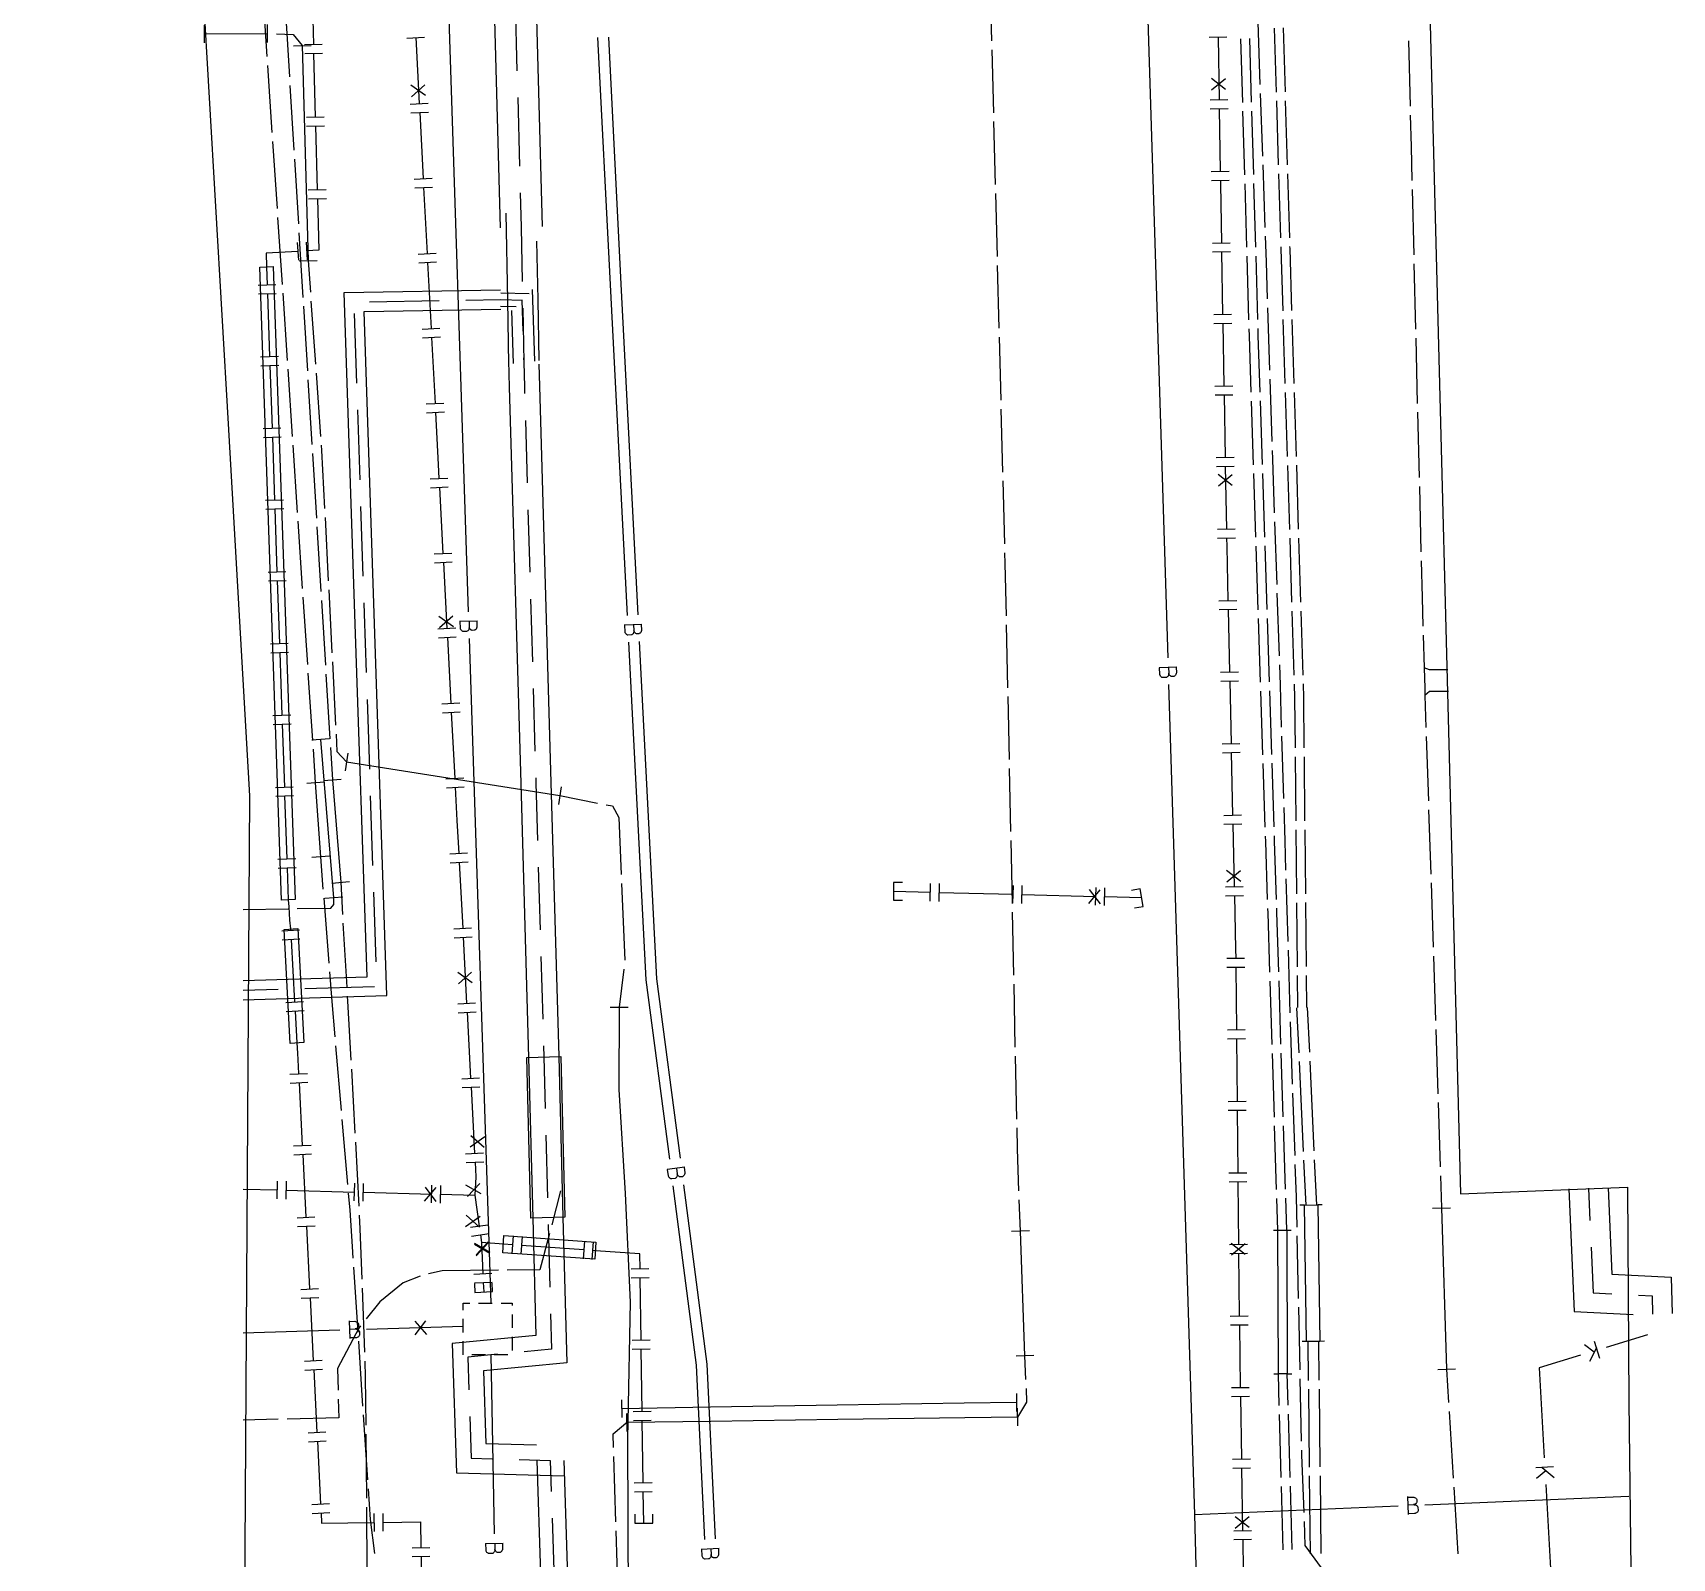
# Model space of a CAD drawing. Header units: metres. Extents: x 17721 to 17912, y 14015 to 15901.
# Drawn here: x 17760.5 to 17852.6, y 14763.7 to 14849.4 of the extents above; entities that cross this region are included whole.
import ezdxf

# ---------------------------------------------------------------- set-up
doc = ezdxf.new("R2010")
doc.units = ezdxf.units.M
for name, color, linetype in [('GC_GAS_AXIS', 2, 'Continuous'), ('GC_HEAT_AXIS', 30, 'Continuous'), ('GC_POWER_AXIS', 40, 'Continuous'), ('GC_SEWER_AXIS', 6, 'Continuous'), ('GC_SITE_BOUNDARY', 7, 'Continuous'), ('GC_TEST_GREEN_ZONE', 3, 'Continuous'), ('GC_WATER_AXIS', 5, 'Continuous')]:
    doc.layers.add(name, color=color, linetype=linetype)

msp = doc.modelspace()

# ---------------------------------------------------------------- linework, layer by layer
at = {"layer": 'GC_GAS_AXIS'}
for points in [[(17776.175, 14852.315), (17776.269, 14848.738)], [(17781.514, 14849.098), (17782.513, 14849.151)], [(17782.014, 14849.125), (17782.209, 14845.414)], [(17826.573, 14849.14), (17827.573, 14849.156)], [(17827.073, 14849.148), (17827.13, 14845.631)], [(17775.769, 14848.725), (17776.768, 14848.751)], [(17775.782, 14848.225), (17776.781, 14848.251)], [(17776.282, 14848.238), (17776.375, 14844.661)], [(17782.562, 14845.873), (17781.747, 14846.453)], [(17782.528, 14846.472), (17781.783, 14845.804)], [(17827.497, 14846.213), (17826.704, 14846.822)], [(17827.485, 14846.813), (17826.716, 14846.172)], [(17781.71, 14845.388), (17782.709, 14845.441)], [(17826.63, 14845.623), (17827.63, 14845.639)], [(17775.875, 14844.648), (17776.875, 14844.674)], [(17781.736, 14844.889), (17782.735, 14844.941)], [(17782.236, 14844.915), (17782.431, 14841.205)], [(17826.638, 14845.123), (17827.638, 14845.139)], [(17827.138, 14845.131), (17827.196, 14841.615)], [(17775.888, 14844.148), (17776.888, 14844.174)], [(17776.388, 14844.161), (17776.481, 14840.583)], [(17781.932, 14841.179), (17782.931, 14841.231)], [(17826.696, 14841.606), (17827.696, 14841.623)], [(17826.704, 14841.106), (17827.704, 14841.123)], [(17827.204, 14841.115), (17827.207, 14840.915), (17827.265, 14837.598)], [(17776.494, 14840.084), (17776.57, 14837.186), (17775.891, 14837.146)], [(17775.982, 14840.57), (17776.981, 14840.596)], [(17775.995, 14840.071), (17776.994, 14840.097)], [(17781.959, 14840.679), (17782.957, 14840.732)], [(17782.458, 14840.706), (17782.654, 14836.996)], [(17775.362, 14837.615), (17775.422, 14836.617)], [(17775.862, 14837.645), (17775.921, 14836.647)], [(17826.765, 14837.589), (17827.765, 14837.607)], [(17775.392, 14837.116), (17773.606, 14837.01), (17773.632, 14836.253), (17773.667, 14835.245)], [(17782.154, 14836.969), (17783.153, 14837.022)], [(17782.181, 14836.47), (17783.179, 14836.523)], [(17782.68, 14836.496), (17782.876, 14832.786)], [(17826.773, 14837.089), (17827.773, 14837.107)], [(17827.273, 14837.098), (17827.334, 14833.581)], [(17773.167, 14835.228), (17774.166, 14835.263)], [(17773.184, 14834.729), (17774.184, 14834.763)], [(17773.684, 14834.746), (17773.805, 14831.217)], [(17826.835, 14833.573), (17827.834, 14833.59)], [(17782.376, 14832.76), (17783.375, 14832.812)], [(17826.843, 14833.073), (17827.843, 14833.09)], [(17827.343, 14833.081), (17827.404, 14829.565)], [(17782.403, 14832.26), (17783.401, 14832.313)], [(17782.902, 14832.287), (17783.098, 14828.577)], [(17773.305, 14831.199), (17774.305, 14831.234)], [(17773.323, 14830.7), (17774.322, 14830.734)], [(17773.822, 14830.717), (17773.944, 14827.188)], [(17826.904, 14829.556), (17827.904, 14829.573)], [(17826.913, 14829.056), (17827.913, 14829.073)], [(17827.413, 14829.065), (17827.474, 14825.548)], [(17782.598, 14828.55), (17783.597, 14828.603)], [(17782.625, 14828.051), (17783.623, 14828.104)], [(17783.124, 14828.077), (17783.278, 14825.149), (17783.32, 14824.367)], [(17773.444, 14827.171), (17774.443, 14827.205)], [(17773.461, 14826.671), (17774.461, 14826.705)], [(17773.961, 14826.688), (17774.082, 14823.159)], [(17826.974, 14825.539), (17827.974, 14825.557)], [(17782.82, 14824.341), (17783.819, 14824.393)], [(17826.983, 14825.039), (17827.983, 14825.057)], [(17827.877, 14823.982), (17827.084, 14824.59)], [(17827.865, 14824.582), (17827.097, 14823.94)], [(17827.483, 14825.048), (17827.544, 14821.531)], [(17782.847, 14823.842), (17783.845, 14823.894)], [(17783.346, 14823.868), (17783.542, 14820.158)], [(17773.582, 14823.142), (17774.582, 14823.176)], [(17773.6, 14822.642), (17774.599, 14822.677)], [(17774.099, 14822.659), (17774.221, 14819.13)], [(17827.044, 14821.523), (17828.044, 14821.54)], [(17827.053, 14821.023), (17828.052, 14821.04)], [(17827.553, 14821.031), (17827.561, 14820.546), (17827.628, 14817.515)], [(17783.042, 14820.131), (17784.041, 14820.184)], [(17783.069, 14819.632), (17784.067, 14819.685)], [(17783.568, 14819.658), (17783.764, 14815.948)], [(17773.721, 14819.113), (17774.72, 14819.147)], [(17773.738, 14818.613), (17774.738, 14818.648)], [(17774.238, 14818.631), (17774.359, 14815.101)], [(17827.129, 14817.504), (17828.128, 14817.526)], [(17827.14, 14817.004), (17828.139, 14817.026)], [(17827.64, 14817.015), (17827.718, 14813.499)], [(17783.264, 14815.922), (17784.263, 14815.975)], [(17784.135, 14816.047), (17783.32, 14816.626)], [(17784.101, 14816.646), (17783.357, 14815.977)], [(17773.859, 14815.084), (17774.859, 14815.119)], [(17783.291, 14815.423), (17784.289, 14815.475)], [(17783.79, 14815.449), (17783.986, 14811.739)], [(17773.877, 14814.585), (17774.876, 14814.619)], [(17774.376, 14814.602), (17774.498, 14811.073)], [(17827.218, 14813.488), (17828.218, 14813.51)], [(17827.229, 14812.988), (17828.229, 14813.01)], [(17827.729, 14812.999), (17827.807, 14809.483)], [(17783.487, 14811.712), (17784.485, 14811.765)], [(17773.998, 14811.055), (17774.997, 14811.09)], [(17774.015, 14810.556), (17775.015, 14810.59)], [(17774.515, 14810.573), (17774.636, 14807.044)], [(17783.513, 14811.213), (17784.511, 14811.266)], [(17784.012, 14811.239), (17784.208, 14807.529)], [(17827.307, 14809.471), (17828.307, 14809.494)], [(17827.318, 14808.972), (17828.318, 14808.994)], [(17827.818, 14808.983), (17827.896, 14805.466)], [(17774.136, 14807.027), (17775.136, 14807.061)], [(17783.709, 14807.503), (17784.707, 14807.556)], [(17783.735, 14807.004), (17784.734, 14807.056)], [(17784.234, 14807.03), (17784.332, 14805.168), (17784.43, 14803.32)], [(17774.154, 14806.527), (17775.153, 14806.561)], [(17774.653, 14806.544), (17774.775, 14803.015)], [(17827.397, 14805.455), (17828.396, 14805.477)], [(17827.408, 14804.955), (17828.407, 14804.978)], [(17827.908, 14804.966), (17827.986, 14801.45)], [(17783.931, 14803.294), (17784.929, 14803.346)], [(17774.275, 14802.998), (17775.274, 14803.032)], [(17774.292, 14802.498), (17775.292, 14802.533)], [(17774.792, 14802.515), (17774.854, 14800.708), (17774.879, 14800.309), (17774.924, 14799.565), (17774.981, 14799.075), (17774.986, 14798.991)], [(17783.957, 14802.794), (17784.956, 14802.847)], [(17784.456, 14802.821), (17784.652, 14799.11)], [(17828.355, 14801.746), (17827.559, 14802.351)], [(17828.34, 14802.346), (17827.575, 14801.701)], [(17809.348, 14801.69), (17808.848, 14801.69), (17808.848, 14800.69), (17809.348, 14800.69)], [(17810.909, 14800.638), (17810.934, 14801.637)], [(17811.408, 14800.625), (17811.434, 14801.625)], [(17815.555, 14800.52), (17815.58, 14801.52)], [(17816.055, 14800.508), (17816.08, 14801.508)], [(17820.439, 14801.273), (17819.797, 14800.506)], [(17819.839, 14801.287), (17820.447, 14800.492)], [(17820.201, 14800.403), (17820.227, 14801.403)], [(17820.701, 14800.391), (17820.726, 14801.39)], [(17822.381, 14800.259), (17822.874, 14800.346), (17822.7, 14801.33), (17822.208, 14801.244)], [(17827.486, 14801.439), (17828.486, 14801.461)], [(17808.848, 14801.19), (17810.921, 14801.138)], [(17811.421, 14801.125), (17815.568, 14801.02)], [(17816.067, 14801.008), (17820.214, 14800.903)], [(17820.714, 14800.89), (17822.787, 14800.838)], [(17827.497, 14800.939), (17828.497, 14800.961)], [(17827.997, 14800.95), (17828.064, 14797.935), (17828.069, 14797.434)], [(17774.487, 14798.962), (17775.485, 14799.019)], [(17774.515, 14798.463), (17775.513, 14798.52)], [(17775.014, 14798.492), (17775.214, 14794.966)], [(17784.153, 14799.084), (17785.151, 14799.137)], [(17784.179, 14798.585), (17785.178, 14798.637)], [(17784.678, 14798.611), (17784.874, 14794.901)], [(17785.156, 14796.654), (17784.411, 14795.986)], [(17827.569, 14797.429), (17828.569, 14797.439)], [(17827.574, 14796.929), (17828.574, 14796.939)], [(17828.074, 14796.934), (17828.108, 14793.417)], [(17785.19, 14796.055), (17784.375, 14796.635)], [(17774.715, 14794.938), (17775.713, 14794.994)], [(17784.375, 14794.875), (17785.373, 14794.927)], [(17774.743, 14794.439), (17775.742, 14794.495)], [(17775.242, 14794.467), (17775.344, 14792.673), (17775.376, 14792.109), (17775.414, 14791.36), (17775.436, 14790.941)], [(17784.401, 14794.375), (17785.4, 14794.428)], [(17784.9, 14794.402), (17785.096, 14790.691)], [(17827.608, 14793.412), (17828.608, 14793.422)], [(17827.613, 14792.912), (17828.613, 14792.922)], [(17828.113, 14792.917), (17828.147, 14789.4)], [(17774.936, 14790.916), (17775.935, 14790.967)], [(17774.962, 14790.416), (17775.961, 14790.467)], [(17775.461, 14790.442), (17775.641, 14786.915)], [(17784.597, 14790.665), (17785.595, 14790.718)], [(17784.623, 14790.166), (17785.622, 14790.218)], [(17785.122, 14790.192), (17785.318, 14786.482)], [(17827.647, 14789.395), (17828.647, 14789.405)], [(17827.652, 14788.895), (17828.652, 14788.905)], [(17828.152, 14788.9), (17828.186, 14785.383)], [(17785.862, 14786.802), (17785.117, 14787.469)], [(17775.142, 14786.89), (17776.141, 14786.941)], [(17785.896, 14787.401), (17785.081, 14786.82)], [(17775.168, 14786.39), (17776.166, 14786.441)], [(17775.667, 14786.416), (17775.847, 14782.889)], [(17784.819, 14786.456), (17785.817, 14786.508)], [(17784.845, 14785.956), (17785.844, 14786.009)], [(17785.344, 14785.983), (17785.388, 14785.157), (17785.327, 14784.128)], [(17774.23, 14783.92), (17774.256, 14784.92)], [(17774.73, 14783.907), (17774.756, 14784.907)], [(17778.563, 14783.806), (17778.59, 14784.806)], [(17779.063, 14783.793), (17779.09, 14784.793)], [(17782.897, 14783.692), (17782.923, 14784.692)], [(17783.397, 14783.679), (17783.423, 14784.678)], [(17785.697, 14784.196), (17784.833, 14784.7)], [(17785.61, 14784.79), (17784.928, 14784.057)], [(17827.686, 14785.378), (17828.686, 14785.387)], [(17827.691, 14784.878), (17828.691, 14784.888)], [(17828.191, 14784.883), (17828.225, 14781.366)], [(17772.326, 14784.471), (17774.243, 14784.42)], [(17774.743, 14784.407), (17778.577, 14784.306)], [(17779.076, 14784.293), (17782.91, 14784.192)], [(17783.136, 14784.562), (17782.493, 14783.796)], [(17782.536, 14784.576), (17783.143, 14783.78)], [(17783.41, 14784.179), (17785.327, 14784.128)], [(17785.327, 14784.128), (17785.576, 14782.396)], [(17775.348, 14782.864), (17776.346, 14782.915)], [(17785.631, 14782.929), (17784.816, 14782.349)], [(17785.597, 14782.33), (17784.852, 14782.998)], [(17775.373, 14782.364), (17776.372, 14782.415)], [(17775.873, 14782.39), (17776.053, 14778.863)], [(17785.082, 14782.325), (17786.071, 14782.467)], [(17785.153, 14781.83), (17786.143, 14781.972)], [(17786.169, 14780.916), (17785.306, 14781.42)], [(17786.178, 14780.855), (17785.315, 14781.359)], [(17786.082, 14781.51), (17785.4, 14780.777)], [(17786.091, 14781.448), (17785.409, 14780.716)], [(17785.648, 14781.901), (17785.71, 14781.469)], [(17787.457, 14781.343), (17786.942, 14781.38), (17785.71, 14781.469)], [(17785.71, 14781.469), (17785.787, 14779.721)], [(17787.493, 14781.842), (17787.421, 14780.844)], [(17787.992, 14781.806), (17787.92, 14780.808)], [(17791.451, 14781.054), (17787.956, 14781.307)], [(17791.487, 14781.553), (17791.415, 14780.556)], [(17791.985, 14781.517), (17791.913, 14780.52)], [(17794.612, 14779.981), (17794.6, 14780.827), (17792.103, 14781.007), (17791.949, 14781.018)], [(17827.725, 14781.361), (17828.725, 14781.37)], [(17828.606, 14780.8), (17827.817, 14781.415)], [(17828.598, 14781.4), (17827.826, 14780.765)], [(17827.73, 14780.861), (17828.73, 14780.87)], [(17828.23, 14780.866), (17828.264, 14777.349)], [(17785.287, 14779.699), (17786.286, 14779.743)], [(17785.309, 14779.199), (17786.308, 14779.243)], [(17785.311, 14779.173), (17785.332, 14778.673), (17786.332, 14778.717), (17786.31, 14779.216)], [(17785.809, 14779.221), (17785.832, 14778.695)], [(17795.112, 14779.988), (17794.113, 14779.973)], [(17795.12, 14779.488), (17794.12, 14779.473)], [(17794.672, 14775.977), (17794.62, 14779.481)], [(17775.553, 14778.838), (17776.552, 14778.889)], [(17775.579, 14778.338), (17776.578, 14778.389)], [(17776.078, 14778.364), (17776.258, 14774.837)], [(17827.764, 14777.341), (17828.764, 14777.356)], [(17827.772, 14776.841), (17828.771, 14776.856)], [(17828.272, 14776.849), (17828.327, 14773.332)], [(17795.172, 14775.985), (17794.172, 14775.97)], [(17795.179, 14775.485), (17794.179, 14775.47)], [(17794.731, 14771.974), (17794.679, 14775.477)], [(17775.759, 14774.812), (17776.758, 14774.863)], [(17775.784, 14774.312), (17776.783, 14774.363)], [(17776.284, 14774.338), (17776.464, 14770.811)], [(17827.827, 14773.324), (17828.827, 14773.34)], [(17827.835, 14772.824), (17828.835, 14772.84)], [(17828.335, 14772.832), (17828.39, 14769.315)], [(17795.231, 14771.981), (17794.231, 14771.967)], [(17795.238, 14771.481), (17794.238, 14771.467)], [(17794.79, 14767.971), (17794.738, 14771.474)], [(17775.965, 14770.786), (17776.963, 14770.837)], [(17775.99, 14770.287), (17776.989, 14770.338)], [(17776.489, 14770.312), (17776.67, 14766.785)], [(17827.89, 14769.307), (17828.89, 14769.323)], [(17827.898, 14768.807), (17828.898, 14768.823)], [(17828.398, 14768.815), (17828.453, 14765.298)], [(17795.29, 14767.978), (17794.29, 14767.963)], [(17795.297, 14767.478), (17794.297, 14767.463)], [(17794.823, 14765.719), (17794.797, 14767.471)], [(17776.17, 14766.76), (17777.169, 14766.811)], [(17776.196, 14766.261), (17777.194, 14766.312)], [(17776.695, 14766.286), (17776.724, 14765.72), (17779.688, 14765.754)], [(17779.694, 14765.254), (17779.682, 14766.254)], [(17780.194, 14765.26), (17780.182, 14766.26)], [(17780.188, 14765.76), (17782.279, 14765.784), (17782.306, 14764.344)], [(17794.323, 14766.219), (17794.323, 14765.719), (17795.323, 14765.719), (17795.323, 14766.219)], [(17828.827, 14765.462), (17828.034, 14766.071)], [(17828.815, 14766.061), (17828.046, 14765.421)], [(17828.461, 14764.798), (17828.489, 14763.04), (17826.514, 14762.9)], [(17827.953, 14765.29), (17828.953, 14765.306)], [(17827.961, 14764.791), (17828.961, 14764.806)], [(17781.806, 14764.335), (17782.806, 14764.353)], [(17781.815, 14763.835), (17782.815, 14763.853)], [(17782.315, 14763.844), (17782.38, 14760.314)]]:
    msp.add_lwpolyline(points, dxfattribs=at)
for points in [[(17773.251, 14836.24), (17774.013, 14836.267), (17775.235, 14800.722), (17774.473, 14800.694)], [(17774.626, 14799.053), (17775.386, 14799.1), (17775.724, 14792.696), (17774.964, 14792.649)], [(17786.912, 14780.901), (17786.972, 14781.86), (17792.134, 14781.487), (17792.073, 14780.528)]]:
    msp.add_lwpolyline(points, close=True, dxfattribs=at)
at = {"layer": 'GC_HEAT_AXIS'}
for points in [[(17781.032, 14904.07), (17781.538, 14886.549), (17785.404, 14886.661), (17785.536, 14883.112), (17786.754, 14838.444)], [(17783.401, 14904.138), (17783.838, 14888.986), (17787.686, 14889.098), (17787.905, 14883.188), (17789.124, 14838.508)], [(17787.594, 14851.111), (17787.699, 14847.256)], [(17787.74, 14845.757), (17787.846, 14841.903)], [(17787.886, 14840.403), (17787.939, 14838.476)], [(17787.074, 14839.257), (17787.165, 14834.369), (17787.232, 14830.787)], [(17787.939, 14838.476), (17787.996, 14835.433)], [(17788.804, 14837.695), (17788.865, 14834.401), (17788.928, 14830.993)], [(17772.326, 14796.176), (17779.279, 14796.382), (17778.598, 14816.743), (17777.994, 14834.802), (17786.778, 14834.956)], [(17784.828, 14834.382), (17786.787, 14834.416)], [(17786.787, 14834.416), (17788.015, 14834.385)], [(17786.797, 14834.791), (17788.378, 14834.751)], [(17788.548, 14834.971), (17788.678, 14830.963)], [(17772.326, 14795.095), (17780.395, 14795.334), (17779.677, 14816.779), (17779.11, 14833.742), (17786.796, 14833.876)], [(17778.704, 14829.714), (17778.573, 14833.631)], [(17779.41, 14834.287), (17783.328, 14834.356)], [(17786.777, 14834.041), (17787.652, 14834.019)], [(17787.386, 14833.801), (17787.482, 14830.817)], [(17787.967, 14834.386), (17788.024, 14832.637)], [(17788.023, 14833.933), (17788.08, 14830.89)], [(17787.227, 14830.994), (17787.27, 14829.495), (17787.912, 14807.252), (17788.355, 14791.866), (17788.585, 14782.847), (17788.764, 14776.259), (17784.07, 14775.809), (17784.301, 14768.543), (17790.349, 14768.365)], [(17788.933, 14830.786), (17788.97, 14829.545), (17789.611, 14807.301), (17790.055, 14791.912), (17790.285, 14782.891), (17790.506, 14774.719), (17785.82, 14774.269), (17785.949, 14770.195), (17788.8, 14770.111)], [(17788.072, 14831.138), (17788.08, 14830.89)], [(17788.08, 14830.89), (17788.12, 14829.52), (17788.131, 14829.132)], [(17778.886, 14824.299), (17778.755, 14828.215)], [(17788.174, 14827.632), (17788.276, 14824.115)], [(17779.067, 14818.883), (17778.936, 14822.8)], [(17788.319, 14822.616), (17788.42, 14819.099)], [(17779.248, 14813.468), (17779.138, 14816.761), (17779.117, 14817.384)], [(17788.464, 14817.599), (17788.565, 14814.082)], [(17788.608, 14812.583), (17788.71, 14809.066)], [(17779.429, 14808.052), (17779.298, 14811.968)], [(17788.753, 14807.567), (17788.761, 14807.276), (17788.854, 14804.05)], [(17779.61, 14802.636), (17779.479, 14806.553)], [(17788.898, 14802.55), (17788.999, 14799.033)], [(17779.791, 14797.221), (17779.66, 14801.137)], [(17789.042, 14797.534), (17789.144, 14794.017)], [(17775.784, 14795.738), (17779.701, 14795.854)], [(17772.326, 14795.636), (17774.284, 14795.694)], [(17789.187, 14792.518), (17789.205, 14791.889), (17789.279, 14789)], [(17789.317, 14787.501), (17789.407, 14783.983)], [(17846.78, 14784.484), (17847.085, 14777.599), (17850.384, 14777.436), (17850.384, 14777.422)], [(17847.88, 14784.514), (17847.96, 14782.71)], [(17848.98, 14784.544), (17849.195, 14779.697), (17852.528, 14779.532), (17852.583, 14777.481)], [(17789.445, 14782.484), (17789.541, 14778.967)], [(17848.026, 14781.211), (17848.14, 14778.648), (17849.186, 14778.596)], [(17850.684, 14778.522), (17851.456, 14778.484), (17851.484, 14777.451)], [(17789.581, 14777.467), (17789.635, 14775.489), (17788.103, 14775.342)], [(17786.61, 14775.199), (17784.945, 14775.039), (17785.004, 14773.194)], [(17785.051, 14771.694), (17785.125, 14769.369), (17786.316, 14769.334)], [(17788.824, 14769.241), (17789.434, 14750.134), (17789.764, 14739.445), (17790.605, 14712.978), (17790.629, 14711.989), (17792.591, 14650.12), (17786.108, 14649.96), (17786.331, 14640.477), (17792.247, 14640.318), (17793.656, 14594.941), (17795.71, 14548.324), (17801.921, 14548.525), (17802.314, 14543.15), (17796.032, 14542.683), (17796.562, 14518.482), (17796.799, 14506.306), (17796.852, 14501.968), (17796.878, 14499.877), (17796.894, 14498.586)], [(17790.325, 14769.235), (17790.934, 14750.182), (17791.264, 14739.491), (17792.105, 14713.02), (17792.128, 14712.031), (17794.139, 14648.658), (17787.642, 14648.498), (17787.797, 14641.939), (17793.703, 14641.78), (17795.154, 14594.997), (17797.144, 14549.872), (17803.313, 14550.071), (17803.92, 14541.766), (17797.562, 14541.293), (17798.062, 14518.514), (17798.299, 14506.33), (17798.352, 14501.986), (17798.378, 14499.895), (17798.392, 14498.768)], [(17787.816, 14769.29), (17789.574, 14769.238), (17789.63, 14767.489)], [(17789.678, 14765.989), (17789.79, 14762.49)]]:
    msp.add_lwpolyline(points, dxfattribs=at)
msp.add_lwpolyline([(17788.255, 14791.865), (17790.155, 14791.913), (17790.385, 14782.893), (17788.485, 14782.845)], close=True, dxfattribs=at)
at = {"layer": 'GC_POWER_AXIS'}
for points in [[(17814.372, 14848.942), (17814.281, 14852.478)], [(17773.674, 14848.062), (17773.423, 14851.829)], [(17774.697, 14850.555), (17774.919, 14846.924)], [(17770.149, 14848.825), (17770.142, 14849.825)], [(17770.146, 14849.325), (17773.69, 14849.35), (17773.692, 14849.35)], [(17773.694, 14848.85), (17773.686, 14849.85)], [(17774.192, 14849.333), (17775.13, 14849.3), (17775.641, 14848.67), (17775.97, 14836.6), (17776.096, 14834.825)], [(17829.306, 14849.989), (17829.427, 14846.48)], [(17830.229, 14849.655), (17830.336, 14846.063)], [(17830.729, 14849.662), (17830.836, 14846.07)], [(17775.141, 14848.656), (17776.141, 14848.684)], [(17814.476, 14844.906), (17814.385, 14848.442)], [(17828.461, 14845.487), (17828.359, 14849.057)], [(17828.961, 14845.498), (17828.858, 14849.068)], [(17837.764, 14848.932), (17837.857, 14845.263)], [(17773.958, 14843.795), (17773.707, 14847.563)], [(17774.949, 14846.425), (17775.171, 14842.795)], [(17829.444, 14845.981), (17829.565, 14842.472)], [(17830.351, 14845.563), (17830.458, 14841.971)], [(17830.851, 14845.57), (17830.958, 14841.978)], [(17828.577, 14841.417), (17828.475, 14844.987)], [(17829.077, 14841.428), (17828.975, 14844.998)], [(17837.87, 14844.763), (17837.914, 14843.013), (17837.961, 14841.093)], [(17814.579, 14840.871), (17814.488, 14844.407)], [(17774.242, 14839.529), (17773.991, 14843.296)], [(17775.202, 14842.296), (17775.424, 14838.665)], [(17829.582, 14841.972), (17829.703, 14838.464)], [(17828.694, 14837.347), (17828.592, 14840.917)], [(17829.194, 14837.359), (17829.091, 14840.929)], [(17830.473, 14841.471), (17830.58, 14837.879)], [(17830.973, 14841.478), (17831.08, 14837.886)], [(17814.683, 14836.835), (17814.592, 14840.371)], [(17837.973, 14840.593), (17838.063, 14836.923)], [(17774.526, 14835.263), (17774.276, 14839.03)], [(17775.454, 14838.166), (17775.676, 14834.536)], [(17829.72, 14837.964), (17829.769, 14836.533), (17829.838, 14834.455)], [(17830.594, 14837.379), (17830.598, 14837.257), (17830.705, 14833.787)], [(17831.095, 14837.386), (17831.098, 14837.273), (17831.205, 14833.794)], [(17775.47, 14836.586), (17776.47, 14836.614)], [(17814.786, 14832.799), (17814.695, 14836.335)], [(17828.81, 14833.277), (17828.708, 14836.847)], [(17829.31, 14833.289), (17829.208, 14836.859)], [(17838.075, 14836.423), (17838.165, 14832.754)], [(17774.811, 14830.997), (17774.56, 14834.764)], [(17775.707, 14834.037), (17775.929, 14830.406)], [(17776.132, 14834.327), (17776.385, 14830.777)], [(17829.854, 14833.955), (17829.97, 14830.447)], [(17828.938, 14829.208), (17828.836, 14832.372), (17828.825, 14832.777)], [(17829.438, 14829.22), (17829.336, 14832.388), (17829.324, 14832.789)], [(17830.721, 14833.288), (17830.831, 14829.696)], [(17831.221, 14833.294), (17831.331, 14829.702)], [(17814.89, 14828.764), (17814.799, 14832.3)], [(17838.177, 14832.254), (17838.267, 14828.584)], [(17775.095, 14826.73), (17774.844, 14830.498)], [(17775.959, 14829.907), (17776.181, 14826.277)], [(17776.42, 14830.278), (17776.673, 14826.729)], [(17829.987, 14829.947), (17830.103, 14826.438)], [(17830.847, 14829.196), (17830.958, 14825.604)], [(17831.347, 14829.202), (17831.458, 14825.61)], [(17814.993, 14824.728), (17814.903, 14828.264)], [(17829.07, 14825.138), (17828.955, 14828.708)], [(17829.57, 14825.151), (17829.454, 14828.72)], [(17838.279, 14828.084), (17838.369, 14824.414)], [(17775.379, 14822.464), (17775.128, 14826.232)], [(17776.709, 14826.23), (17776.73, 14825.93), (17776.896, 14822.677)], [(17776.211, 14825.777), (17776.433, 14822.147)], [(17830.12, 14825.938), (17830.136, 14825.444), (17830.236, 14822.43)], [(17829.201, 14821.069), (17829.086, 14824.639)], [(17829.701, 14821.082), (17829.586, 14824.651)], [(17830.973, 14825.104), (17831.084, 14821.512)], [(17831.473, 14825.11), (17831.584, 14821.518)], [(17815.097, 14820.693), (17815.006, 14824.228)], [(17838.381, 14823.914), (17838.471, 14820.244)], [(17775.663, 14818.198), (17775.412, 14821.965)], [(17776.464, 14821.648), (17776.686, 14818.017)], [(17776.921, 14822.178), (17777.102, 14818.624)], [(17830.253, 14821.93), (17830.37, 14818.421)], [(17829.833, 14817.013), (17829.717, 14820.582)], [(17831.099, 14821.012), (17831.21, 14817.42)], [(17831.599, 14821.018), (17831.71, 14817.426)], [(17815.186, 14816.657), (17815.125, 14819.594), (17815.11, 14820.193)], [(17829.333, 14817), (17829.217, 14820.569)], [(17838.483, 14819.745), (17838.533, 14817.695), (17838.585, 14816.075)], [(17777.127, 14818.124), (17777.308, 14814.571)], [(17830.386, 14817.921), (17830.503, 14814.413)], [(17775.947, 14813.932), (17775.696, 14817.699)], [(17776.716, 14817.518), (17776.938, 14813.888)], [(17831.226, 14816.921), (17831.337, 14813.329)], [(17831.726, 14816.927), (17831.837, 14813.334)], [(17815.27, 14812.621), (17815.197, 14816.157)], [(17829.464, 14812.93), (17829.349, 14816.5)], [(17829.964, 14812.944), (17829.849, 14816.513)], [(17838.601, 14815.575), (17838.659, 14813.741)], [(17776.231, 14809.666), (17775.98, 14813.433)], [(17776.969, 14813.389), (17777.191, 14809.758)], [(17777.334, 14814.071), (17777.515, 14810.517)], [(17830.52, 14813.913), (17830.558, 14812.764), (17830.629, 14810.404)], [(17838.659, 14813.741), (17838.696, 14812.596), (17838.695, 14812.189)], [(17839.973, 14813.633), (17838.953, 14813.618), (17838.659, 14813.741)], [(17829.596, 14808.861), (17829.48, 14812.431)], [(17830.096, 14808.875), (17829.98, 14812.444)], [(17831.352, 14812.829), (17831.376, 14812.048), (17831.402, 14809.236)], [(17831.852, 14812.835), (17831.876, 14812.058), (17831.902, 14809.241)], [(17840.011, 14812.404), (17838.953, 14812.403), (17838.695, 14812.189)], [(17815.354, 14808.584), (17815.281, 14812.121)], [(17838.695, 14812.189), (17838.754, 14810.383)], [(17775.358, 14800.217), (17777.255, 14800.245), (17777.414, 14800.456), (17777.414, 14800.826), (17776.681, 14809.713)], [(17777.179, 14809.754), (17776.183, 14809.672)], [(17777.54, 14810.018), (17777.59, 14809.04), (17778.13, 14808.45), (17790.11, 14806.56), (17792.224, 14806.146)], [(17830.644, 14809.904), (17830.749, 14806.395)], [(17838.77, 14809.883), (17838.887, 14806.272)], [(17776.82, 14801.308), (17776.681, 14803.131), (17776.39, 14807.283), (17776.265, 14809.167)], [(17777.221, 14809.259), (17777.332, 14807.444)], [(17778.208, 14808.944), (17778.052, 14807.956)], [(17831.407, 14808.736), (17831.44, 14805.142)], [(17831.907, 14808.741), (17831.94, 14805.148)], [(17815.438, 14804.548), (17815.365, 14808.085)], [(17829.727, 14804.791), (17829.612, 14808.361)], [(17830.227, 14804.805), (17830.112, 14808.375)], [(17776.889, 14807.318), (17775.891, 14807.248)], [(17776.834, 14807.403), (17777.83, 14807.485)], [(17777.332, 14807.444), (17777.8, 14801.694), (17777.91, 14799.896)], [(17790.188, 14807.054), (17790.032, 14806.066)], [(17792.715, 14806.05), (17793.07, 14805.98), (17793.42, 14805.34), (17793.555, 14802.126)], [(17830.764, 14805.895), (17830.82, 14804.024), (17830.869, 14802.386)], [(17838.903, 14805.772), (17839.02, 14802.16)], [(17815.522, 14800.512), (17815.449, 14804.048)], [(17829.858, 14800.722), (17829.753, 14803.992), (17829.743, 14804.292)], [(17830.358, 14800.736), (17830.253, 14804.008), (17830.243, 14804.306)], [(17831.445, 14804.642), (17831.478, 14801.049)], [(17831.945, 14804.648), (17831.978, 14801.054)], [(17777.18, 14803.166), (17776.182, 14803.096)], [(17777.302, 14801.653), (17778.298, 14801.735)], [(17793.576, 14801.627), (17793.757, 14797.322)], [(17830.884, 14801.886), (17830.99, 14798.377)], [(17839.037, 14801.661), (17839.154, 14798.049)], [(17776.858, 14800.809), (17777.136, 14797.162)], [(17777.912, 14800.867), (17776.916, 14800.785)], [(17831.483, 14800.549), (17831.517, 14796.955)], [(17831.983, 14800.554), (17832.017, 14796.96)], [(17772.326, 14800.173), (17774.858, 14800.21)], [(17815.606, 14796.476), (17815.533, 14800.012)], [(17829.985, 14796.653), (17829.882, 14799.985), (17829.874, 14800.222)], [(17830.485, 14796.667), (17830.382, 14800.001), (17830.374, 14800.237)], [(17778.159, 14795.801), (17777.94, 14799.397)], [(17831.005, 14797.877), (17831.09, 14795.042), (17831.112, 14794.368)], [(17777.175, 14796.664), (17777.301, 14795.006), (17777.472, 14793.018)], [(17793.708, 14796.826), (17793.443, 14794.688), (17793.42, 14790.07), (17793.785, 14784.23), (17794.06, 14778.115), (17793.929, 14771.415)], [(17839.17, 14797.549), (17839.287, 14793.937)], [(17815.69, 14792.44), (17815.617, 14795.976)], [(17830.111, 14792.583), (17830.001, 14796.153)], [(17830.611, 14792.598), (17830.501, 14796.167)], [(17831.521, 14796.455), (17831.538, 14794.659)], [(17832.021, 14796.46), (17832.038, 14794.663)], [(17778.39, 14791.706), (17778.207, 14795.015), (17778.189, 14795.302)], [(17792.943, 14794.69), (17793.943, 14794.686)], [(17831.488, 14794.647), (17831.605, 14792.127)], [(17832.088, 14794.675), (17832.204, 14792.155)], [(17831.129, 14793.869), (17831.246, 14790.36)], [(17839.304, 14793.438), (17839.421, 14789.826)], [(17777.514, 14792.52), (17777.827, 14788.876)], [(17830.237, 14788.513), (17830.127, 14792.083)], [(17830.737, 14788.529), (17830.627, 14792.098)], [(17778.616, 14787.61), (17778.418, 14791.206)], [(17815.774, 14788.404), (17815.701, 14791.94)], [(17831.628, 14791.628), (17831.86, 14786.588)], [(17832.227, 14791.655), (17832.459, 14786.615)], [(17831.263, 14789.86), (17831.38, 14786.351)], [(17839.437, 14789.326), (17839.554, 14785.715)], [(17777.87, 14788.378), (17778.183, 14784.734)], [(17815.895, 14784.369), (17815.809, 14786.733), (17815.785, 14787.904)], [(17830.363, 14784.444), (17830.253, 14788.014)], [(17830.863, 14784.459), (17830.753, 14788.029)], [(17778.843, 14783.513), (17778.644, 14787.11)], [(17831.397, 14785.852), (17831.457, 14784.045), (17831.494, 14782.342)], [(17831.883, 14786.088), (17831.999, 14783.568)], [(17832.482, 14786.116), (17832.599, 14783.596)], [(17839.57, 14785.215), (17839.629, 14783.409), (17839.912, 14774.356), (17840.027, 14772.484)], [(17778.226, 14784.235), (17778.307, 14783.29), (17778.444, 14781.247), (17778.487, 14780.587)], [(17790.149, 14784.375), (17789.65, 14782.47)], [(17816.274, 14773.779), (17816.233, 14775.113), (17815.978, 14782.102), (17815.914, 14783.869)], [(17830.434, 14782.159), (17830.379, 14783.944)], [(17830.934, 14782.175), (17830.879, 14783.959)], [(17778.998, 14779.414), (17778.893, 14782.247), (17778.865, 14783.014)], [(17831.924, 14783.576), (17831.674, 14783.572)], [(17832.924, 14783.592), (17832.674, 14783.588)], [(17839.129, 14783.393), (17840.129, 14783.425)], [(17789.523, 14781.986), (17788.989, 14779.946), (17787.159, 14779.927)], [(17816.478, 14782.12), (17815.478, 14782.084)], [(17830.184, 14782.165), (17830.434, 14782.166)], [(17830.934, 14782.168), (17831.184, 14782.169)], [(17831.504, 14781.842), (17831.58, 14778.333)], [(17778.52, 14780.088), (17778.761, 14776.439)], [(17782.261, 14779.576), (17781.303, 14779.211), (17780.004, 14778.137), (17779.232, 14777.182)], [(17786.659, 14779.922), (17783.507, 14779.889), (17782.739, 14779.719)], [(17779.149, 14775.314), (17779.016, 14778.914)], [(17831.591, 14777.833), (17831.666, 14774.323)], [(17778.918, 14776.793), (17778.817, 14776.667), (17777.63, 14774.406), (17777.655, 14773.182)], [(17778.794, 14775.94), (17779.034, 14772.29)], [(17832.047, 14775.91), (17831.797, 14775.906)], [(17832.122, 14775.913), (17832.145, 14773.73)], [(17832.722, 14775.919), (17832.745, 14773.737)], [(17833.047, 14775.926), (17832.797, 14775.922)], [(17779.224, 14771.213), (17779.201, 14773.909), (17779.168, 14774.815)], [(17816.733, 14775.131), (17815.733, 14775.095)], [(17830.216, 14774.102), (17830.466, 14774.103)], [(17830.515, 14772.321), (17830.466, 14774.097)], [(17831.015, 14772.335), (17830.966, 14774.111)], [(17830.966, 14774.105), (17831.216, 14774.106)], [(17831.677, 14773.823), (17831.753, 14770.313)], [(17839.412, 14774.34), (17840.412, 14774.372)], [(17816.29, 14773.28), (17816.314, 14772.509), (17815.806, 14771.672), (17812.854, 14771.631), (17805.721, 14771.53), (17798.587, 14771.43), (17793.867, 14771.364)], [(17815.748, 14772.992), (17815.764, 14771.992)], [(17832.15, 14773.231), (17832.196, 14768.866)], [(17832.75, 14773.237), (17832.796, 14768.872)], [(17777.666, 14772.682), (17777.687, 14771.637), (17774.795, 14771.558)], [(17779.067, 14771.791), (17779.308, 14768.142)], [(17793.579, 14772.639), (17793.595, 14771.639)], [(17815.756, 14772.492), (17812.818, 14772.445), (17805.692, 14772.332), (17798.565, 14772.218), (17793.587, 14772.139)], [(17793.86, 14771.864), (17793.874, 14770.864)], [(17815.799, 14772.172), (17815.813, 14771.172)], [(17830.627, 14768.269), (17830.529, 14771.821)], [(17831.127, 14768.282), (17831.029, 14771.835)], [(17840.058, 14771.985), (17840.288, 14768.241)], [(17774.295, 14771.544), (17772.326, 14771.489)], [(17793.127, 14769.964), (17793.103, 14770.727), (17793.929, 14771.415)], [(17793.929, 14771.415), (17793.91, 14770.465), (17793.95, 14761.16), (17793.845, 14748.32), (17794.23, 14741.2), (17794.545, 14735.48), (17794.665, 14731.815), (17794.655, 14728.375), (17794.66, 14725.405), (17793.95, 14724.55), (17793.538, 14724.593)], [(17779.259, 14767.111), (17779.228, 14770.713)], [(17793.256, 14765.791), (17793.142, 14769.465)], [(17831.763, 14769.813), (17831.769, 14769.547), (17831.886, 14766.305)], [(17832.202, 14768.366), (17832.248, 14764.001)], [(17832.802, 14768.372), (17832.848, 14764.007)], [(17779.341, 14767.643), (17779.454, 14765.926), (17779.702, 14764.005)], [(17830.739, 14764.216), (17830.641, 14767.769)], [(17831.239, 14764.23), (17831.141, 14767.783)], [(17840.319, 14767.742), (17840.55, 14763.997)], [(17779.294, 14763.009), (17779.264, 14766.611)], [(17831.904, 14765.805), (17831.952, 14764.459), (17833.231, 14762.714)], [(17793.385, 14761.617), (17793.271, 14765.291)]]:
    msp.add_lwpolyline(points, dxfattribs=at)
for points in [[(17831.924, 14783.576), (17832.674, 14783.588), (17832.797, 14775.922), (17832.047, 14775.91)], [(17830.434, 14782.166), (17830.934, 14782.168), (17830.966, 14774.105), (17830.466, 14774.103)]]:
    msp.add_lwpolyline(points, close=True, dxfattribs=at)
at = {"layer": 'GC_SEWER_AXIS'}
for points in [[(17848.203, 14775.319), (17847.65, 14775.731)], [(17848.326, 14775.567), (17847.937, 14774.783)], [(17848.512, 14774.958), (17848.224, 14775.905)], [(17851.201, 14776.281), (17848.877, 14775.574)], [(17847.441, 14775.138), (17845.117, 14774.431)], [(17845.117, 14774.431), (17845.4, 14769.376)], [(17845.913, 14768.876), (17844.924, 14768.82)], [(17845.489, 14768.661), (17844.958, 14768.222)], [(17845.277, 14768.84), (17845.947, 14768.276)], [(17845.484, 14767.879), (17845.768, 14762.824)]]:
    msp.add_lwpolyline(points, dxfattribs=at)
at = {"layer": 'GC_SITE_BOUNDARY'}
for points in [[(17772.326, 14746.11), (17772.698, 14806.552), (17771.498, 14827.431), (17770.076, 14851.86), (17769.22, 14897.235), (17760.514, 14897.493), (17760.507, 14927.15), (17760.574, 14933.349), (17762.074, 14933.332), (17762.29, 14951.766), (17760.79, 14951.779), (17760.866, 14958.579), (17760.9, 14967.093), (17767.769, 14967.148), (17767.722, 14974.569), (17767.647, 14980.238), (17770.714, 14980.326), (17770.59, 14985.441), (17768.318, 14985.386), (17768.118, 14992.789), (17767.638, 15010.605)], [(17836.8, 14933.932), (17838.252, 14880.462), (17843.351, 14880.585), (17843.356, 14880.341), (17850.006, 14880.478), (17851.224, 14857.437), (17838.808, 14857.096), (17840.69, 14784.202), (17850.079, 14784.575), (17850.139, 14772.532), (17850.294, 14759.991)]]:
    msp.add_lwpolyline(points, dxfattribs=at)
at = {"layer": 'GC_TEST_GREEN_ZONE'}
for points in [[(17772.326, 14746.11), (17772.698, 14806.552), (17771.498, 14827.431), (17770.076, 14851.86), (17769.22, 14897.235), (17760.514, 14897.493), (17760.507, 14927.15), (17760.574, 14933.349), (17762.074, 14933.332), (17762.29, 14951.766), (17760.79, 14951.779), (17760.866, 14958.579), (17760.9, 14967.093), (17767.769, 14967.148), (17767.722, 14974.569), (17767.647, 14980.238), (17770.714, 14980.326), (17770.59, 14985.441), (17768.318, 14985.386), (17768.118, 14992.789), (17767.638, 15010.605)], [(17836.8, 14933.932), (17838.252, 14880.462), (17843.351, 14880.585), (17843.356, 14880.341), (17850.006, 14880.478), (17851.224, 14857.437), (17838.808, 14857.096), (17840.69, 14784.202), (17850.079, 14784.575), (17850.139, 14772.532), (17850.294, 14759.991)]]:
    msp.add_lwpolyline(points, dxfattribs=at)
at = {"layer": 'GC_WATER_AXIS'}
for points in [[(17822.79, 14860.895), (17824.247, 14814.298)], [(17783.743, 14854.222), (17784.961, 14816.889)], [(17792.832, 14849.149), (17793.522, 14835.655), (17794.491, 14816.714)], [(17792.232, 14849.119), (17792.923, 14835.624), (17793.893, 14816.671)], [(17785.476, 14816.364), (17784.479, 14816.332)], [(17785.022, 14816.028), (17785.02, 14815.989), (17785.017, 14815.955), (17785.004, 14815.906), (17784.988, 14815.876), (17784.97, 14815.847), (17784.94, 14815.817), (17784.905, 14815.795), (17784.873, 14815.785), (17784.683, 14815.778), (17784.664, 14815.781), (17784.638, 14815.792), (17784.607, 14815.811), (17784.578, 14815.842), (17784.559, 14815.87), (17784.537, 14815.916), (17784.526, 14815.943), (17784.523, 14815.971), (17784.511, 14816.333)], [(17785.012, 14816.349), (17785.022, 14816.028)], [(17785.439, 14816.363), (17785.45, 14816.044), (17785.445, 14816.014), (17785.428, 14815.963), (17785.401, 14815.916), (17785.387, 14815.897), (17785.369, 14815.879), (17785.345, 14815.863), (17785.316, 14815.849), (17785.301, 14815.845), (17785.185, 14815.841), (17785.163, 14815.846), (17785.132, 14815.858), (17785.111, 14815.873), (17785.09, 14815.889), (17785.069, 14815.916), (17785.049, 14815.951), (17785.035, 14815.982), (17785.022, 14816.028)], [(17794.716, 14816.177), (17793.72, 14816.126)], [(17794.269, 14815.832), (17794.267, 14815.794), (17794.265, 14815.76), (17794.253, 14815.711), (17794.238, 14815.68), (17794.221, 14815.651), (17794.19, 14815.62), (17794.156, 14815.597), (17794.125, 14815.586), (17793.935, 14815.577), (17793.916, 14815.579), (17793.889, 14815.589), (17793.858, 14815.608), (17793.829, 14815.639), (17793.809, 14815.666), (17793.786, 14815.711), (17793.775, 14815.739), (17793.771, 14815.766), (17793.753, 14816.128)], [(17794.253, 14816.153), (17794.269, 14815.832)], [(17794.68, 14816.175), (17794.696, 14815.857), (17794.692, 14815.827), (17794.676, 14815.775), (17794.65, 14815.727), (17794.636, 14815.708), (17794.619, 14815.69), (17794.595, 14815.674), (17794.566, 14815.659), (17794.551, 14815.655), (17794.436, 14815.649), (17794.413, 14815.653), (17794.383, 14815.665), (17794.361, 14815.679), (17794.34, 14815.695), (17794.318, 14815.721), (17794.297, 14815.756), (17794.283, 14815.787), (17794.269, 14815.832)], [(17785.01, 14815.39), (17786.228, 14778.058)], [(17793.969, 14815.173), (17794.939, 14796.221)], [(17794.568, 14815.216), (17795.537, 14796.275)], [(17824.761, 14813.772), (17823.764, 14813.741)], [(17824.307, 14813.436), (17824.304, 14813.397), (17824.302, 14813.364), (17824.288, 14813.315), (17824.272, 14813.284), (17824.254, 14813.256), (17824.224, 14813.225), (17824.189, 14813.203), (17824.157, 14813.193), (17823.967, 14813.187), (17823.948, 14813.19), (17823.922, 14813.2), (17823.891, 14813.22), (17823.862, 14813.251), (17823.843, 14813.278), (17823.821, 14813.324), (17823.811, 14813.352), (17823.808, 14813.379), (17823.796, 14813.742)], [(17824.297, 14813.757), (17824.307, 14813.436)], [(17824.724, 14813.771), (17824.734, 14813.452), (17824.729, 14813.422), (17824.712, 14813.371), (17824.686, 14813.323), (17824.671, 14813.304), (17824.653, 14813.287), (17824.629, 14813.271), (17824.6, 14813.257), (17824.585, 14813.253), (17824.47, 14813.249), (17824.447, 14813.254), (17824.417, 14813.266), (17824.396, 14813.281), (17824.375, 14813.297), (17824.353, 14813.324), (17824.333, 14813.359), (17824.319, 14813.39), (17824.307, 14813.436)], [(17824.293, 14812.798), (17825.75, 14766.201)], [(17794.939, 14796.221), (17796.259, 14786.147)], [(17795.537, 14796.275), (17796.857, 14786.201)], [(17797.121, 14785.702), (17796.132, 14785.572)], [(17796.661, 14785.641), (17796.703, 14785.323)], [(17797.085, 14785.697), (17797.126, 14785.381), (17797.125, 14785.35), (17797.113, 14785.298), (17797.091, 14785.248), (17797.079, 14785.228), (17797.062, 14785.208), (17797.04, 14785.191), (17797.012, 14785.174), (17796.998, 14785.168), (17796.883, 14785.153), (17796.86, 14785.156), (17796.829, 14785.165), (17796.806, 14785.177), (17796.784, 14785.191), (17796.76, 14785.216), (17796.737, 14785.249), (17796.72, 14785.278), (17796.703, 14785.323)], [(17796.703, 14785.323), (17796.704, 14785.284), (17796.705, 14785.25), (17796.696, 14785.2), (17796.683, 14785.168), (17796.668, 14785.138), (17796.641, 14785.104), (17796.608, 14785.079), (17796.578, 14785.066), (17796.389, 14785.041), (17796.37, 14785.043), (17796.343, 14785.05), (17796.311, 14785.067), (17796.279, 14785.095), (17796.257, 14785.12), (17796.23, 14785.163), (17796.217, 14785.19), (17796.211, 14785.217), (17796.164, 14785.576)], [(17797.051, 14784.714), (17798.371, 14774.639), (17798.826, 14764.828)], [(17796.453, 14784.66), (17797.773, 14774.587)], [(17784.671, 14777.68), (17784.671, 14778.058), (17785.049, 14778.058)], [(17785.549, 14778.058), (17786.228, 14778.058)], [(17786.228, 14778.058), (17786.305, 14778.058)], [(17786.805, 14778.058), (17787.431, 14778.058), (17787.431, 14777.929)], [(17787.431, 14777.429), (17787.431, 14776.673)], [(17772.326, 14776.403), (17777.749, 14776.562)], [(17778.276, 14777.075), (17778.305, 14776.078)], [(17778.277, 14777.039), (17778.596, 14777.048), (17778.626, 14777.043), (17778.676, 14777.026), (17778.724, 14777), (17778.743, 14776.985), (17778.76, 14776.967), (17778.776, 14776.943), (17778.79, 14776.914), (17778.794, 14776.899), (17778.798, 14776.783), (17778.793, 14776.761), (17778.78, 14776.73), (17778.766, 14776.709), (17778.75, 14776.688), (17778.723, 14776.667), (17778.688, 14776.647), (17778.656, 14776.633), (17778.611, 14776.621)], [(17778.289, 14776.611), (17778.611, 14776.621)], [(17778.611, 14776.621), (17778.649, 14776.618), (17778.683, 14776.615), (17778.732, 14776.602), (17778.762, 14776.586), (17778.791, 14776.568), (17778.822, 14776.537), (17778.843, 14776.502), (17778.853, 14776.471), (17778.859, 14776.281), (17778.856, 14776.262), (17778.845, 14776.235), (17778.826, 14776.205), (17778.795, 14776.176), (17778.767, 14776.157), (17778.721, 14776.135), (17778.694, 14776.124), (17778.666, 14776.121), (17778.304, 14776.111)], [(17779.248, 14776.606), (17784.671, 14776.766)], [(17781.968, 14777.06), (17782.619, 14776.3)], [(17782.568, 14777.08), (17781.969, 14776.279)], [(17784.671, 14776.424), (17784.671, 14776.766), (17784.671, 14777.18)], [(17784.671, 14775.169), (17784.671, 14775.924)], [(17787.431, 14776.173), (17787.431, 14775.417)], [(17785.925, 14775.167), (17785.169, 14775.167)], [(17786.229, 14775.167), (17786.414, 14765.113)], [(17787.181, 14775.167), (17786.425, 14775.167)], [(17797.773, 14774.587), (17798.227, 14764.788)], [(17837.716, 14767.203), (17837.758, 14766.206)], [(17837.717, 14767.166), (17838.036, 14767.18), (17838.066, 14767.175), (17838.117, 14767.159), (17838.165, 14767.133), (17838.184, 14767.119), (17838.202, 14767.101), (17838.218, 14767.077), (17838.232, 14767.048), (17838.236, 14767.033), (17838.241, 14766.917), (17838.237, 14766.895), (17838.225, 14766.864), (17838.211, 14766.843), (17838.195, 14766.822), (17838.168, 14766.8), (17838.133, 14766.78), (17838.102, 14766.766), (17838.056, 14766.753)], [(17838.694, 14766.746), (17850.14, 14767.228)], [(17825.75, 14766.201), (17837.195, 14766.683)], [(17837.735, 14766.739), (17838.056, 14766.753)], [(17838.056, 14766.753), (17838.095, 14766.75), (17838.129, 14766.748), (17838.178, 14766.735), (17838.208, 14766.72), (17838.237, 14766.702), (17838.268, 14766.672), (17838.29, 14766.637), (17838.301, 14766.606), (17838.309, 14766.416), (17838.306, 14766.397), (17838.296, 14766.37), (17838.277, 14766.339), (17838.246, 14766.31), (17838.219, 14766.29), (17838.173, 14766.268), (17838.146, 14766.257), (17838.118, 14766.254), (17837.756, 14766.239)], [(17825.75, 14766.201), (17826.073, 14753.877)], [(17786.921, 14764.58), (17785.924, 14764.562)], [(17786.463, 14764.251), (17786.46, 14764.212), (17786.457, 14764.178), (17786.443, 14764.13), (17786.426, 14764.099), (17786.408, 14764.071), (17786.377, 14764.041), (17786.342, 14764.019), (17786.31, 14764.009), (17786.12, 14764.006), (17786.101, 14764.009), (17786.075, 14764.02), (17786.045, 14764.04), (17786.016, 14764.071), (17785.997, 14764.099), (17785.975, 14764.145), (17785.966, 14764.173), (17785.963, 14764.201), (17785.956, 14764.563)], [(17786.457, 14764.572), (17786.463, 14764.251)], [(17786.884, 14764.58), (17786.89, 14764.261), (17786.885, 14764.231), (17786.867, 14764.18), (17786.84, 14764.133), (17786.826, 14764.114), (17786.807, 14764.097), (17786.783, 14764.082), (17786.754, 14764.068), (17786.739, 14764.064), (17786.623, 14764.062), (17786.601, 14764.067), (17786.571, 14764.08), (17786.55, 14764.094), (17786.529, 14764.111), (17786.508, 14764.138), (17786.489, 14764.173), (17786.475, 14764.205), (17786.463, 14764.251)], [(17799.049, 14764.29), (17798.052, 14764.243)], [(17798.6, 14763.947), (17798.598, 14763.908), (17798.596, 14763.875), (17798.583, 14763.826), (17798.568, 14763.795), (17798.551, 14763.766), (17798.52, 14763.735), (17798.486, 14763.713), (17798.454, 14763.702), (17798.264, 14763.693), (17798.245, 14763.696), (17798.219, 14763.706), (17798.188, 14763.725), (17798.158, 14763.755), (17798.139, 14763.782), (17798.116, 14763.828), (17798.105, 14763.856), (17798.102, 14763.883), (17798.085, 14764.245)], [(17798.585, 14764.268), (17798.6, 14763.947)], [(17799.012, 14764.288), (17799.027, 14763.969), (17799.023, 14763.939), (17799.007, 14763.888), (17798.981, 14763.84), (17798.967, 14763.821), (17798.949, 14763.803), (17798.925, 14763.787), (17798.896, 14763.773), (17798.881, 14763.768), (17798.766, 14763.763), (17798.743, 14763.768), (17798.713, 14763.779), (17798.691, 14763.793), (17798.67, 14763.809), (17798.648, 14763.836), (17798.628, 14763.871), (17798.613, 14763.902), (17798.6, 14763.947)]]:
    msp.add_lwpolyline(points, dxfattribs=at)

doc.saveas('drawing.dxf')
